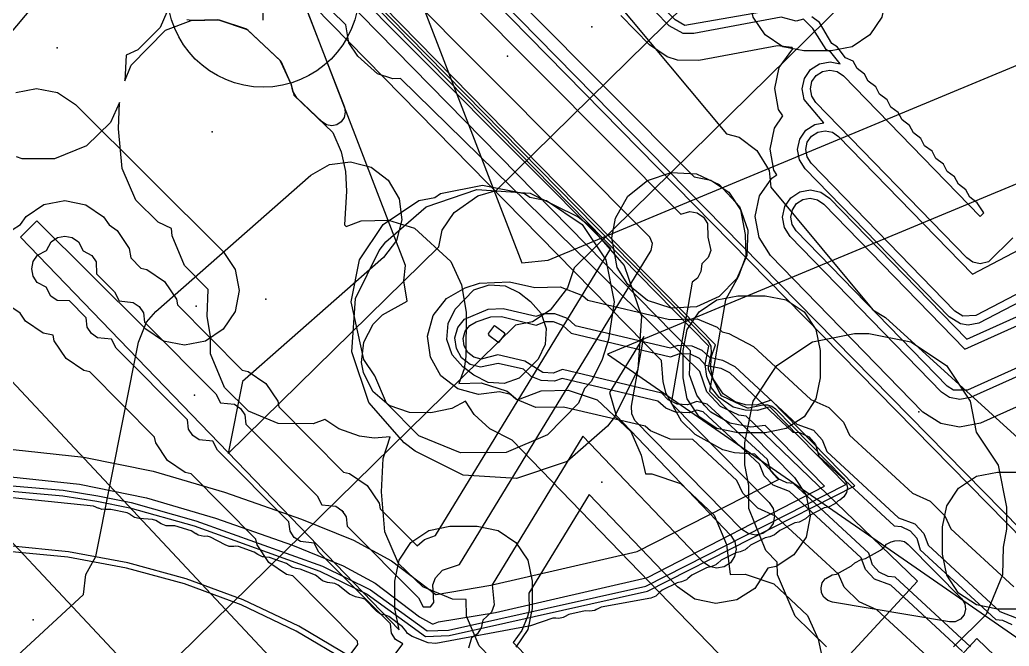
# Model space of a CAD drawing. Header units: metres. Extents: x -2677 to -840, y 169 to 1487.
# Drawn here: x -2091.17 to -2055.09, y 1019.73 to 1042.58 of the extents above; entities that cross this region are included whole.
import ezdxf

# ---------------------------------------------------------------- set-up
doc = ezdxf.new("R2010")
doc.units = ezdxf.units.M
for name, color, linetype in [('AI_GREENING_ALLOWED_ZONE', 4, 'Continuous'), ('AI_GREENING_EXCLUSIONS', 1, 'Continuous'), ('AI_GREENING_LAWN', 82, 'Continuous'), ('AI_GREENING_REJECTED', 6, 'Continuous'), ('AI_GREENING_TREES', 3, 'Continuous')]:
    doc.layers.add(name, color=color, linetype=linetype)

# ---------------------------------------------------------------- blocks, each defined once
blk = doc.blocks.new('AI_TREE')
for p, q in [((0, -0.3), (0, 0.3)), ((-0.3, 0), (0.3, 0))]:
    blk.add_line(p, q)
for radius in [1, 0.12]:
    blk.add_circle((0, 0), radius)

msp = doc.modelspace()

# ---------------------------------------------------------------- linework, layer by layer
at = {"layer": 'AI_GREENING_ALLOWED_ZONE'}
msp.add_lwpolyline([(-2080.915, 1043.498), (-2079.333, 1039.391), (-2079.3, 1039.202), (-2079.34, 1039.015), (-2079.447, 1038.856), (-2079.607, 1038.75), (-2079.794, 1038.711), (-2079.983, 1038.746), (-2080.144, 1038.85), (-2081.07, 1039.732), (-2081.211, 1039.977), (-2081.262, 1040.19), (-2081.277, 1040.234), (-2081.632, 1041.024), (-2081.688, 1041.102), (-2082.837, 1042.189), (-2082.928, 1042.244), (-2083.885, 1042.565), (-2083.97, 1042.578), (-2084.903, 1042.553), (-2085.082, 1042.581)], dxfattribs=at)
at = {"layer": 'AI_GREENING_EXCLUSIONS'}
for points in [[(-2044.987, 998.051), (-2073.213, 1027.242), (-2074.024, 1027.654), (-2074.604, 1028.176), (-2074.91, 1028.659), (-2075.416, 1028.399), (-2076.18, 1028.243), (-2076.961, 1028.255), (-2077.701, 1028.502), (-2078.291, 1029.013), (-2078.64, 1029.711), (-2078.705, 1030.078), (-2078.626, 1030.817), (-2078.282, 1031.477), (-2077.938, 1031.819), (-2077.04, 1032.308), (-2077.158, 1033.06), (-2077.106, 1033.609), (-2094.992, 1080.048)], [(-2044.987, 998.051), (-2073.213, 1027.242), (-2074.024, 1027.654), (-2074.604, 1028.176), (-2074.91, 1028.659), (-2075.416, 1028.399), (-2076.18, 1028.243), (-2076.961, 1028.255), (-2077.701, 1028.502), (-2078.291, 1029.013), (-2078.64, 1029.711), (-2078.705, 1030.078), (-2078.626, 1030.817), (-2078.282, 1031.477), (-2077.938, 1031.819), (-2077.04, 1032.308), (-2077.158, 1033.06), (-2077.106, 1033.609), (-2094.992, 1080.048)], [(-2090.14, 1078.579), (-2072.857, 1033.707), (-2071.897, 1033.813), (-2041.773, 1046.357)], [(-2090.14, 1078.579), (-2072.857, 1033.707), (-2071.897, 1033.813), (-2041.773, 1046.357)], [(-2092.037, 1025.426), (-2089.601, 1025.216), (-2088.361, 1025.021), (-2087.157, 1024.774), (-2084.812, 1024.113), (-2080.222, 1022.465), (-2078.5, 1021.626), (-2076.376, 1020.082), (-2075.505, 1020.112), (-2068.276, 1021.731), (-2060.714, 1025.571), (-2063.775, 1028.698), (-2064.309, 1028.524), (-2064.705, 1028.53), (-2065.086, 1028.641), (-2065.519, 1028.93), (-2065.88, 1029.474), (-2065.972, 1029.86), (-2065.961, 1030.252), (-2065.802, 1030.718), (-2093.259, 1058.711)], [(-2091.494, 1025.9), (-2088.996, 1025.634), (-2086.55, 1025.144), (-2084.037, 1024.398), (-2081.222, 1023.411), (-2079.378, 1022.663), (-2078.206, 1022.031), (-2076.592, 1020.796), (-2076.128, 1020.541), (-2076.083, 1020.546), (-2075.9, 1020.614), (-2073.817, 1020.959), (-2068.278, 1022.233), (-2061.826, 1025.563), (-2063.993, 1027.777), (-2064.51, 1027.719), (-2065.279, 1027.862), (-2065.969, 1028.267), (-2066.218, 1028.514), (-2066.48, 1028.888), (-2066.743, 1029.631), (-2066.715, 1030.507), (-2093.926, 1058.251)], [(-2092.033, 1025.626), (-2089.582, 1025.415), (-2088.321, 1025.217), (-2087.107, 1024.968), (-2084.75, 1024.303), (-2080.135, 1022.645), (-2078.382, 1021.788), (-2076.314, 1020.284), (-2075.53, 1020.311), (-2068.344, 1021.92), (-2061.048, 1025.626), (-2063.816, 1028.453), (-2064.268, 1028.328), (-2064.717, 1028.331), (-2065.15, 1028.451), (-2065.669, 1028.798), (-2065.943, 1029.148), (-2066.119, 1029.562), (-2066.179, 1030.007), (-2066.042, 1030.677), (-2093.351, 1058.52)], [(-2087.995, 1057.652), (-2031.112, 999.707)], [(-2087.852, 1057.792), (-2030.968, 999.846)], [(-2091.403, 1026.896), (-2088.838, 1026.622), (-2086.305, 1026.113), (-2083.706, 1025.342), (-2080.891, 1024.355), (-2079.001, 1023.589), (-2077.618, 1022.839), (-2076, 1021.613), (-2075.989, 1021.616), (-2073.986, 1021.949), (-2068.658, 1023.182), (-2063.478, 1025.821), (-2064.366, 1026.728), (-2065.104, 1026.782), (-2065.533, 1026.895), (-2066.539, 1027.445), (-2067.036, 1027.94), (-2067.593, 1028.942), (-2067.709, 1029.371), (-2067.763, 1030.148), (-2094.376, 1057.282)], [(-2087.899, 1056.434), (-2067.06, 1035.492), (-2066.734, 1035.583), (-2066.466, 1035.529), (-2066.239, 1035.376), (-2066.088, 1035.149), (-2066.082, 1034.649), (-2065.972, 1034.161), (-2066.066, 1033.904), (-2066.303, 1033.679), (-2066.329, 1033.397), (-2066.458, 1033.156), (-2066.647, 1033.001), (-2067.418, 1028.595), (-2063.843, 1024.972), (-2063.693, 1024.744), (-2063.642, 1024.476), (-2063.697, 1024.208), (-2063.85, 1023.982), (-2064.078, 1023.832), (-2064.346, 1023.781), (-2064.614, 1023.836), (-2064.84, 1023.989), (-2068.743, 1027.958), (-2068.853, 1028.208), (-2068.859, 1028.481), (-2068.415, 1031.019), (-2069.664, 1028.975), (-2069.42, 1028.142), (-2065.235, 1023.762), (-2065.089, 1023.531), (-2065.042, 1023.262), (-2065.101, 1022.996), (-2065.258, 1022.772), (-2065.489, 1022.626), (-2065.758, 1022.578), (-2066.024, 1022.638), (-2066.248, 1022.795), (-2070.634, 1027.387), (-2073.945, 1021.968), (-2073.872, 1021.231), (-2073.966, 1020.974), (-2074.289, 1020.679), (-2074.342, 1020.399), (-2074.494, 1020.171), (-2074.697, 1020.035), (-2074.803, 1019.653)], [(-2098.34, 1012.844), (-2088.85, 1021.61), (-2088.761, 1022.345), (-2088.391, 1023), (-2086.842, 1030.821), (-2086.544, 1031.542), (-2086.201, 1031.934), (-2080.552, 1036.905), (-2079.877, 1037.296), (-2079.104, 1037.399), (-2078.35, 1037.199), (-2077.73, 1036.725), (-2077.338, 1036.05), (-2077.235, 1035.276), (-2077.436, 1034.522), (-2077.91, 1033.902), (-2083.05, 1029.379), (-2083.569, 1026.755), (-2075.893, 1034.293), (-2075.766, 1034.901), (-2075.327, 1035.546), (-2074.465, 1036.158), (-2073.799, 1036.349), (-2053.924, 1055.896)], [(-2081.359, 1014.216), (-2077.195, 1019.81), (-2077.466, 1019.972), (-2077.617, 1020.199), (-2077.655, 1020.538), (-2080.259, 1023.159), (-2080.429, 1023.485), (-2080.936, 1023.54), (-2081.162, 1023.692), (-2081.313, 1023.92), (-2081.351, 1024.259), (-2083.955, 1026.88), (-2084.126, 1027.205), (-2084.632, 1027.26), (-2084.859, 1027.413), (-2085.01, 1027.64), (-2085.048, 1027.979), (-2087.652, 1030.6), (-2087.822, 1030.926), (-2088.329, 1030.981), (-2088.555, 1031.134), (-2088.706, 1031.361), (-2088.744, 1031.7), (-2089.36, 1032.32), (-2089.805, 1032.34), (-2090.032, 1032.493), (-2090.202, 1032.822), (-2090.53, 1032.996), (-2090.681, 1033.224), (-2090.733, 1033.492), (-2090.678, 1033.759), (-2090.525, 1033.986), (-2090.195, 1034.156), (-2090.022, 1034.483), (-2089.794, 1034.633), (-2089.526, 1034.685), (-2089.259, 1034.631), (-2089.032, 1034.478), (-2088.862, 1034.149), (-2088.535, 1033.976), (-2088.385, 1033.748), (-2088.368, 1033.308), (-2087.716, 1032.651), (-2087.546, 1032.325), (-2087.039, 1032.27), (-2086.812, 1032.118), (-2086.661, 1031.89), (-2086.623, 1031.551), (-2084.019, 1028.93), (-2083.849, 1028.605), (-2083.343, 1028.55), (-2083.116, 1028.397), (-2082.965, 1028.17), (-2082.927, 1027.831), (-2080.323, 1025.21), (-2080.153, 1024.884), (-2079.646, 1024.829), (-2079.42, 1024.676), (-2079.269, 1024.449), (-2079.23, 1024.11), (-2076.626, 1021.489), (-2076.456, 1021.163), (-2076.192, 1021.157), (-2076.068, 1021.324), (-2076.108, 1021.969), (-2076.014, 1022.226), (-2075.75, 1022.5), (-2075.135, 1022.705), (-2068.14, 1034.155), (-2068.098, 1034.411), (-2068.198, 1034.651), (-2089.199, 1055.756)], [(-2085.2, 1055.565), (-2066.579, 1036.852), (-2065.966, 1036.729), (-2065.318, 1036.293), (-2064.886, 1035.643), (-2064.719, 1034.739), (-2064.688, 1033.959), (-2064.957, 1033.227), (-2065.44, 1032.356), (-2066.022, 1029.031), (-2062.918, 1025.885), (-2062.489, 1025.234), (-2062.342, 1024.467), (-2062.499, 1023.703), (-2062.937, 1023.057), (-2063.589, 1022.628), (-2063.89, 1022.57), (-2064.36, 1021.832), (-2065.019, 1021.413), (-2065.787, 1021.279), (-2066.549, 1021.448), (-2067.188, 1021.897), (-2070.406, 1025.266), (-2072.61, 1021.66), (-2072.588, 1021.029), (-2072.65, 1020.812), (-2072.857, 1020.297), (-2073.172, 1019.856), (-2071.973, 1018.632)], [(-2091.44, 1034.909), (-2091.137, 1035.11), (-2090.937, 1035.406), (-2090.286, 1035.837), (-2089.52, 1035.985), (-2088.755, 1035.829), (-2088.109, 1035.393), (-2087.91, 1035.092), (-2087.612, 1034.891), (-2087.181, 1034.24), (-2087.113, 1033.889), (-2086.758, 1033.514), (-2086.538, 1033.47), (-2085.89, 1033.034), (-2085.459, 1032.384), (-2085.42, 1032.185), (-2083.062, 1029.794), (-2082.841, 1029.749), (-2082.194, 1029.313), (-2081.762, 1028.663), (-2081.723, 1028.464), (-2079.366, 1026.073), (-2079.145, 1026.028), (-2078.497, 1025.593), (-2078.066, 1024.942), (-2078.027, 1024.743), (-2076.678, 1023.386), (-2076.416, 1023.616), (-2076.015, 1023.759), (-2069.615, 1034.233), (-2089.789, 1054.506)], [(-2051.118, 1053.045), (-2070.958, 1033.533), (-2071.192, 1032.795), (-2071.825, 1031.98), (-2072.478, 1031.553), (-2073.093, 1031.436), (-2085.389, 1019.363), (-2095.586, 1009.943), (-2095.843, 1009.212), (-2096.501, 1008.417), (-2097.166, 1008.01), (-2097.785, 1007.912), (-2107.926, 998.545), (-2117.997, 988.844), (-2118.239, 988.108), (-2118.88, 987.3), (-2119.536, 986.879), (-2120.153, 986.768), (-2130.207, 977.084)], [(-2061.759, 1018.485), (-2058.43, 1022.095), (-2064.683, 1028.121), (-2064.943, 1028.154), (-2065.619, 1028.47), (-2066.114, 1029.009), (-2066.373, 1029.752), (-2077.28, 1040.434), (-2077.568, 1040.418), (-2078.121, 1040.611), (-2078.838, 1041.251), (-2079.168, 1041.735), (-2079.274, 1042.387), (-2089.913, 1052.807)], [(-2085.557, 1043.43), (-2086.049, 1042.29), (-2086.86, 1041.479), (-2087.284, 1041.287), (-2087.341, 1040.35), (-2087.111, 1040.923), (-2085.852, 1042.202), (-2084.921, 1042.552), (-2083.927, 1042.579), (-2082.877, 1042.227), (-2081.653, 1041.068), (-2081.267, 1040.212), (-2081.176, 1039.833), (-2079.747, 1038.471), (-2079.447, 1037.761), (-2079.292, 1037.042), (-2079.253, 1036.325), (-2079.33, 1035.093), (-2079.271, 1035.037), (-2078.721, 1035.244), (-2077.727, 1035.271), (-2076.778, 1034.971), (-2075.453, 1033.76), (-2075.067, 1032.904), (-2074.885, 1031.915), (-2074.902, 1030.294), (-2074.967, 1029.842), (-2075.159, 1029.307), (-2074.343, 1029.329), (-2073.394, 1029.029), (-2073.016, 1028.715), (-2072.16, 1029.037), (-2071.166, 1029.064), (-2070.116, 1028.712), (-2068.892, 1027.553), (-2068.506, 1026.697), (-2068.357, 1026.01), (-2068.121, 1026.017), (-2067.071, 1025.665), (-2065.847, 1024.506), (-2065.4, 1023.431), (-2065.27, 1022.339), (-2064.721, 1022.354), (-2063.671, 1022.002), (-2062.447, 1020.843), (-2062.061, 1019.987), (-2061.925, 1019.365)], [(-2069.537, 1043.392), (-2065.397, 1038.411), (-2064.934, 1038.296), (-2064.297, 1037.81), (-2063.841, 1037.082), (-2063.787, 1036.475), (-2060.065, 1031.997), (-2059.604, 1031.72), (-2054.358, 1026.955)], [(-2052.194, 1033.594), (-2056.199, 1031.506), (-2056.583, 1031.435), (-2056.867, 1031.481), (-2057.285, 1031.738), (-2062.529, 1037.135), (-2062.741, 1037.463), (-2062.811, 1037.847), (-2062.73, 1038.228), (-2062.508, 1038.55), (-2062.181, 1038.762), (-2061.846, 1038.823), (-2062.567, 1039.675), (-2062.638, 1040.059), (-2062.556, 1040.44), (-2062.335, 1040.762), (-2062.007, 1040.974), (-2061.623, 1041.044), (-2061.251, 1040.965), (-2061.589, 1041.392), (-2061.759, 1041.495), (-2062.254, 1042.264), (-2062.594, 1042.599), (-2062.854, 1042.53), (-2063.401, 1042.674), (-2066.587, 1042.076), (-2066.977, 1042.08), (-2067.489, 1042.362), (-2068.532, 1043.435)], [(-2063.356, 1042.988), (-2066.916, 1042.374), (-2067.274, 1042.571), (-2068.317, 1043.644)], [(-2039.065, 1042.923), (-2039.707, 1042.504), (-2041.015, 1041.984), (-2041.291, 1041.748), (-2042.033, 1041.508), (-2042.81, 1041.433), (-2043.071, 1041.483), (-2069.741, 1030.377), (-2051.849, 1017.983), (-2050.961, 1017.749), (-2050.286, 1017.358), (-2050.064, 1017.069), (-2048.905, 1016.292), (-2048.435, 1015.852), (-2047.583, 1014.749), (-2047.281, 1014.548), (-2046.845, 1013.901), (-2046.56, 1013.174), (-2046.491, 1012.695), (-2046.665, 1011.875), (-2039.813, 998.507), (-2029.345, 990.029)], [(-2039.065, 1042.923), (-2039.707, 1042.504), (-2041.015, 1041.984), (-2041.291, 1041.748), (-2042.033, 1041.508), (-2042.81, 1041.433), (-2043.071, 1041.483), (-2069.741, 1030.377), (-2051.849, 1017.983), (-2050.961, 1017.749), (-2050.286, 1017.358), (-2050.064, 1017.069), (-2048.905, 1016.292), (-2048.435, 1015.852), (-2047.583, 1014.749), (-2047.281, 1014.548), (-2046.845, 1013.901), (-2046.56, 1013.174), (-2046.491, 1012.695), (-2046.665, 1011.875), (-2039.813, 998.507), (-2029.345, 990.029)], [(-2049.853, 1030.684), (-2056.131, 1027.863), (-2056.898, 1027.722), (-2057.579, 1027.852), (-2058.241, 1028.266), (-2063.789, 1033.975), (-2064.213, 1034.63), (-2064.354, 1035.397), (-2064.191, 1036.16), (-2063.748, 1036.803), (-2063.56, 1036.924), (-2063.67, 1037.094), (-2063.811, 1037.861), (-2063.648, 1038.624), (-2063.342, 1039.068), (-2063.497, 1039.306), (-2063.638, 1040.073), (-2063.474, 1040.836), (-2062.975, 1041.515), (-2063.006, 1041.561), (-2063.536, 1041.631), (-2066.402, 1041.093), (-2067.183, 1041.101), (-2067.564, 1041.222), (-2068.206, 1041.665), (-2069.249, 1042.739)], [(-2054.956, 1034.623), (-2055.839, 1033.743), (-2056.143, 1033.678), (-2056.41, 1033.735), (-2056.635, 1033.89), (-2062.14, 1039.557), (-2062.288, 1039.786), (-2062.338, 1040.055), (-2062.281, 1040.322), (-2062.126, 1040.546), (-2061.896, 1040.695), (-2061.628, 1040.744), (-2061.361, 1040.687), (-2061.136, 1040.532), (-2056.146, 1035.396), (-2056.016, 1035.538), (-2056.257, 1035.904), (-2056.53, 1036.108), (-2056.668, 1036.373), (-2056.941, 1036.577), (-2057.079, 1036.843), (-2057.35, 1037.045), (-2057.49, 1037.312), (-2057.762, 1037.515), (-2057.901, 1037.782), (-2058.173, 1037.984), (-2058.312, 1038.251), (-2058.584, 1038.454), (-2058.723, 1038.721), (-2058.995, 1038.923), (-2059.134, 1039.19), (-2059.406, 1039.393), (-2059.545, 1039.659), (-2059.817, 1039.862), (-2059.956, 1040.129), (-2060.228, 1040.332), (-2060.367, 1040.598), (-2060.639, 1040.801), (-2060.778, 1041.068), (-2061.065, 1041.194), (-2061.357, 1041.596), (-2061.557, 1041.717), (-2062.011, 1042.476), (-2062.283, 1042.679)], [(-2091.317, 1039.919), (-2090.552, 1040.072), (-2089.787, 1039.921), (-2089.137, 1039.488), (-2083.752, 1034.12), (-2083.317, 1033.472), (-2083.164, 1032.706), (-2083.315, 1031.941), (-2083.747, 1031.291), (-2084.395, 1030.857), (-2085.16, 1030.703), (-2085.926, 1030.854), (-2086.576, 1031.287), (-2090.547, 1035.246), (-2091.147, 1034.647), (-2077.332, 1020.326), (-2077.49, 1021.1), (-2077.49, 1022.1), (-2077.338, 1022.865), (-2076.904, 1023.514), (-2076.255, 1023.948), (-2075.49, 1024.1), (-2074.49, 1024.1), (-2073.725, 1023.948), (-2073.076, 1023.514), (-2072.642, 1022.865), (-2072.49, 1022.1), (-2072.49, 1021.1), (-2072.642, 1020.335), (-2073.076, 1019.686)], [(-2073.565, 1018.859), (-2074.42, 1019.736), (-2074.873, 1020.82), (-2074.89, 1021.424), (-2075.392, 1021.441), (-2076.476, 1021.894), (-2077.353, 1022.749), (-2077.851, 1023.9), (-2077.984, 1025.353), (-2077.916, 1026.575), (-2077.661, 1027.366), (-2078.243, 1027.314), (-2078.776, 1027.383), (-2079.535, 1027.65), (-2080.043, 1027.997), (-2080.472, 1027.835), (-2081.741, 1027.852), (-2082.825, 1028.305), (-2083.702, 1029.16), (-2084.217, 1030.392), (-2084.217, 1031.021), (-2084.333, 1031.764), (-2084.299, 1032.733), (-2085.162, 1033.615), (-2085.615, 1034.699), (-2085.632, 1034.965), (-2086.127, 1035.189), (-2086.937, 1035.999), (-2087.435, 1037.15), (-2087.568, 1038.603), (-2087.535, 1039.563), (-2087.856, 1038.835), (-2088.733, 1037.98), (-2089.898, 1037.51), (-2091.086, 1037.51), (-2091.283, 1037.575)], [(-2052.242, 1033.907), (-2056.31, 1031.785), (-2056.777, 1031.767), (-2057.07, 1031.947), (-2062.313, 1037.344), (-2062.462, 1037.574), (-2062.511, 1037.842), (-2062.454, 1038.109), (-2062.299, 1038.334), (-2062.07, 1038.483), (-2061.801, 1038.532), (-2061.534, 1038.475), (-2061.309, 1038.32), (-2056.43, 1033.297), (-2054.227, 1034.449)], [(-2049.967, 1031.73), (-2056.5, 1028.793), (-2056.884, 1028.722), (-2057.265, 1028.804), (-2057.555, 1028.994), (-2063.072, 1034.671), (-2063.284, 1034.999), (-2063.354, 1035.383), (-2063.273, 1035.764), (-2063.051, 1036.086), (-2062.724, 1036.298), (-2062.34, 1036.368), (-2061.959, 1036.286), (-2061.637, 1036.065), (-2056.64, 1030.921), (-2050.855, 1033.523)], [(-2049.997, 1032.045), (-2056.611, 1029.071), (-2057.118, 1029.068), (-2057.349, 1029.212), (-2062.857, 1034.88), (-2063.005, 1035.11), (-2063.055, 1035.378), (-2062.997, 1035.645), (-2062.842, 1035.87), (-2062.613, 1036.019), (-2062.344, 1036.068), (-2062.077, 1036.011), (-2061.853, 1035.856), (-2056.709, 1030.562), (-2050.571, 1033.322)], [(-2095.219, 1033.395), (-2081.18, 1018.399), (-2080.542, 1018.251), (-2079.908, 1017.796), (-2079.293, 1016.918), (-2079.186, 1016.27), (-2063.788, 999.821), (-2062.926, 999.644), (-2062.313, 999.209), (-2058.63, 998.072), (-2057.944, 997.7), (-2052.401, 992.247), (-2051.962, 991.602), (-2051.805, 990.837), (-2051.951, 990.071), (-2052.38, 989.419), (-2053.063, 988.973), (-2040.938, 976.674)], [(-2057.618, 1018.933), (-2059.912, 1021.054), (-2060.562, 1021.346), (-2061.102, 1021.886), (-2061.318, 1022.353), (-2063.612, 1024.474), (-2064.261, 1024.766), (-2064.801, 1025.306), (-2065.017, 1025.773), (-2066.627, 1027.261), (-2067.451, 1027.281), (-2068.174, 1027.583), (-2068.365, 1027.749), (-2071.339, 1028.45), (-2072.355, 1028.438), (-2073.077, 1028.74), (-2073.269, 1028.905), (-2073.677, 1029.002), (-2074.441, 1028.905), (-2075.194, 1029.111), (-2075.81, 1029.589), (-2076.197, 1030.267), (-2076.295, 1031.041), (-2076.089, 1031.794), (-2075.611, 1032.41), (-2075.611, 1032.41), (-2074.933, 1032.797), (-2074.401, 1032.975), (-2073.308, 1033.024), (-2072.385, 1032.807), (-2071.466, 1032.839), (-2070.647, 1032.517), (-2070.455, 1032.351), (-2067.481, 1031.65), (-2066.465, 1031.663), (-2065.743, 1031.36), (-2065.551, 1031.195), (-2065.309, 1031.138), (-2064.41, 1030.66), (-2062.321, 1028.728), (-2061.672, 1028.436), (-2061.131, 1027.896), (-2060.916, 1027.429), (-2058.621, 1025.308), (-2057.972, 1025.016), (-2057.432, 1024.476), (-2057.216, 1024.009), (-2054.922, 1021.888)], [(-2082.14, 1015.344), (-2078.835, 1019.784), (-2078.858, 1019.905), (-2081.216, 1022.296), (-2081.437, 1022.34), (-2082.085, 1022.776), (-2082.516, 1023.426), (-2082.555, 1023.625), (-2084.913, 1026.016), (-2085.134, 1026.061), (-2085.781, 1026.497), (-2086.212, 1027.147), (-2086.251, 1027.346), (-2088.609, 1029.737), (-2088.83, 1029.782), (-2089.477, 1030.217), (-2089.909, 1030.868), (-2089.949, 1031.068), (-2090.309, 1031.141), (-2090.955, 1031.578), (-2091.155, 1031.879), (-2091.454, 1032.081)], [(-2056.791, 1019.532), (-2059.405, 1021.951), (-2060.003, 1022.175), (-2060.326, 1022.524), (-2060.491, 1022.952), (-2063.104, 1025.371), (-2063.702, 1025.595), (-2064.026, 1025.945), (-2064.19, 1026.372), (-2066.254, 1028.278), (-2066.482, 1028.337), (-2066.76, 1028.242), (-2067.253, 1028.261), (-2067.615, 1028.412), (-2067.898, 1028.67), (-2071.385, 1029.494), (-2071.664, 1029.398), (-2072.157, 1029.418), (-2072.518, 1029.569), (-2072.802, 1029.827), (-2073.72, 1030.039), (-2074.37, 1029.902), (-2074.747, 1030.005), (-2075.055, 1030.244), (-2075.249, 1030.583), (-2075.298, 1030.97), (-2075.195, 1031.347), (-2074.956, 1031.655), (-2074.956, 1031.655), (-2074.084, 1032.026), (-2073.538, 1032.051), (-2072.339, 1031.763), (-2072.06, 1031.859), (-2071.664, 1031.859), (-2071.206, 1031.688), (-2070.922, 1031.43), (-2067.435, 1030.606), (-2067.156, 1030.702), (-2066.663, 1030.682), (-2066.302, 1030.531), (-2066.018, 1030.274), (-2065.538, 1030.164), (-2065.089, 1029.925), (-2062.829, 1027.831), (-2062.231, 1027.607), (-2061.907, 1027.257), (-2061.742, 1026.829), (-2059.129, 1024.411), (-2058.531, 1024.187), (-2058.207, 1023.837), (-2058.043, 1023.409), (-2055.43, 1020.991), (-2054.831, 1020.766)], [(-2056.503, 1019.701), (-2059.254, 1022.245), (-2059.503, 1022.264), (-2059.835, 1022.424), (-2060.078, 1022.692), (-2060.203, 1023.121), (-2062.954, 1025.665), (-2063.202, 1025.684), (-2063.534, 1025.844), (-2063.777, 1026.112), (-2063.903, 1026.541), (-2066.108, 1028.552), (-2066.476, 1028.658), (-2066.82, 1028.536), (-2067.194, 1028.555), (-2067.526, 1028.715), (-2067.753, 1028.959), (-2071.38, 1029.815), (-2071.723, 1029.692), (-2072.098, 1029.712), (-2072.753, 1030.119), (-2073.735, 1030.351), (-2074.349, 1030.202), (-2074.613, 1030.274), (-2074.829, 1030.441), (-2074.964, 1030.678), (-2074.998, 1030.949), (-2074.926, 1031.213), (-2074.926, 1031.213), (-2074.759, 1031.429), (-2074.522, 1031.564), (-2073.989, 1031.742), (-2073.607, 1031.759), (-2072.344, 1031.442), (-2072.001, 1031.565), (-2071.723, 1031.565), (-2071.373, 1031.439), (-2071.067, 1031.141), (-2067.44, 1030.285), (-2067.097, 1030.408), (-2066.722, 1030.388), (-2066.39, 1030.229), (-2066.164, 1029.984), (-2065.607, 1029.872), (-2065.293, 1029.705), (-2062.979, 1027.537), (-2062.731, 1027.517), (-2062.398, 1027.358), (-2062.156, 1027.09), (-2062.03, 1026.661), (-2059.279, 1024.117), (-2059.031, 1024.097), (-2058.699, 1023.938), (-2058.456, 1023.669), (-2058.331, 1023.241), (-2055.58, 1020.697), (-2055.331, 1020.677), (-2054.999, 1020.518)], [(-2061.749, 1019.701), (-2062.893, 1020.824), (-2063.54, 1022.333), (-2063.556, 1022.794), (-2063.963, 1023.222), (-2064.583, 1024.744), (-2064.583, 1025.587), (-2064.732, 1026.337), (-2064.732, 1027.139), (-2064.428, 1028.67), (-2063.56, 1029.967), (-2063.56, 1029.967), (-2062.263, 1030.835), (-2060.732, 1031.139), (-2060.21, 1031.134), (-2058.679, 1030.83), (-2057.382, 1029.962), (-2056.514, 1028.665), (-2056.289, 1027.53), (-2055.487, 1026.331), (-2055.183, 1024.8), (-2055.183, 1023.994), (-2055.314, 1023.335), (-2055.33, 1022.333), (-2055.934, 1020.888), (-2057.121, 1019.701)], [(-2033.935, 963.037), (-2034.36, 963.691), (-2034.481, 964.35), (-2043.707, 973.927), (-2056.707, 986.967), (-2057.353, 987.097), (-2058.001, 987.532), (-2058.17, 987.787), (-2058.409, 987.946), (-2058.842, 988.595), (-2058.973, 989.252), (-2066.132, 996.473), (-2082.047, 1013.472), (-2082.688, 1013.621), (-2083.323, 1014.074), (-2083.486, 1014.334), (-2083.719, 1014.5), (-2084.134, 1015.161), (-2084.246, 1015.821), (-2097.275, 1029.739)], [(-2023.08, 963.349), (-2062.506, 1003.222), (-2062.664, 1003.469), (-2062.706, 1003.759), (-2062.502, 1004.353), (-2062.626, 1004.596), (-2065.802, 1007.768), (-2066.036, 1007.89), (-2066.621, 1007.715), (-2066.903, 1007.764), (-2067.142, 1007.923), (-2076.066, 1016.851), (-2077.055, 1017.684), (-2079.153, 1019.135), (-2081.091, 1020.276), (-2083.099, 1021.23), (-2085.164, 1021.997), (-2087.274, 1022.578), (-2089.416, 1022.974), (-2091.578, 1023.183)], [(-2022.976, 963.52), (-2062.364, 1003.362), (-2062.507, 1003.746), (-2062.3, 1004.365), (-2062.472, 1004.724), (-2065.673, 1007.922), (-2066.02, 1008.092), (-2066.627, 1007.915), (-2066.999, 1008.063), (-2075.933, 1017), (-2076.969, 1017.872), (-2079.043, 1019.302), (-2080.997, 1020.453), (-2083.021, 1021.414), (-2085.103, 1022.188), (-2087.23, 1022.773), (-2089.389, 1023.172), (-2091.567, 1023.383)], [(-2053.591, 1017.432), (-2056.269, 1020.013), (-2059.547, 1016.458), (-2059.63, 1015.846), (-2060.145, 1015.119), (-2060.706, 1014.72), (-2061.276, 1014.583), (-2064.212, 1011.399), (-2055.078, 1012.498)]]:
    msp.add_lwpolyline(points, dxfattribs=at)
for points in [[(-2060.815, 1041.592), (-2061.58, 1041.44), (-2062.58, 1041.44), (-2063.345, 1041.592), (-2063.994, 1042.026), (-2064.428, 1042.675), (-2064.58, 1043.44), (-2064.58, 1044.44), (-2064.428, 1045.205), (-2063.994, 1045.854), (-2063.345, 1046.288), (-2062.58, 1046.44), (-2061.58, 1046.44), (-2060.815, 1046.288), (-2060.166, 1045.854), (-2059.732, 1045.205), (-2059.58, 1044.44), (-2059.58, 1043.44), (-2059.732, 1042.675), (-2060.166, 1042.026), (-2060.815, 1041.592)], [(-2064.658, 1033.982), (-2065.02, 1033.14), (-2065.662, 1032.486), (-2066.497, 1032.108), (-2067.411, 1032.058), (-2068.283, 1032.341), (-2068.993, 1032.919), (-2069.38, 1033.544), (-2069.581, 1034.622), (-2069.446, 1035.344), (-2068.993, 1036.141), (-2068.283, 1036.719), (-2067.411, 1037.002), (-2066.497, 1036.952), (-2065.662, 1036.574), (-2064.923, 1035.763), (-2064.624, 1034.897), (-2064.658, 1033.982)], [(-2072.765, 1036.235), (-2072.566, 1036.101), (-2071.963, 1035.982), (-2070.666, 1035.114), (-2069.798, 1033.817), (-2069.494, 1032.286), (-2069.701, 1030.915), (-2069.927, 1030.19), (-2070.32, 1029.4), (-2070.572, 1029.13), (-2070.799, 1028.586), (-2071.922, 1027.442), (-2073.431, 1026.795), (-2075.092, 1026.779), (-2076.614, 1027.399), (-2077.801, 1028.586), (-2078.22, 1029.588), (-2078.623, 1030.19), (-2079.084, 1032.286), (-2078.78, 1033.817), (-2077.912, 1035.114), (-2076.615, 1035.982), (-2076.032, 1036.097), (-2075.827, 1036.235), (-2074.296, 1036.539), (-2072.765, 1036.235)], [(-2071.208, 1026.466), (-2073.056, 1025.841), (-2075.003, 1025.971), (-2076.751, 1026.836), (-2077.152, 1027.144), (-2078.436, 1028.613), (-2079.061, 1030.461), (-2078.931, 1032.408), (-2078.066, 1034.156), (-2077.822, 1034.473), (-2076.353, 1035.758), (-2074.505, 1036.382), (-2072.559, 1036.252), (-2070.81, 1035.387), (-2070.409, 1035.079), (-2069.125, 1033.61), (-2068.5, 1031.762), (-2068.63, 1029.816), (-2069.495, 1028.067), (-2069.739, 1027.75), (-2071.208, 1026.466)], [(-2074.092, 1029.351), (-2074.617, 1029.61), (-2075.018, 1029.918), (-2075.403, 1030.359), (-2075.59, 1030.913), (-2075.551, 1031.497), (-2075.292, 1032.022), (-2074.607, 1032.724), (-2074.053, 1032.912), (-2073.469, 1032.873), (-2072.944, 1032.613), (-2072.544, 1032.305), (-2072.158, 1031.864), (-2071.971, 1031.31), (-2072.01, 1030.726), (-2072.269, 1030.201), (-2072.954, 1029.499), (-2073.508, 1029.312), (-2074.092, 1029.351)], [(-2062.569, 1028.097), (-2063.218, 1027.663), (-2063.983, 1027.511), (-2064.983, 1027.511), (-2065.748, 1027.663), (-2066.397, 1028.097), (-2066.831, 1028.746), (-2066.983, 1029.511), (-2066.983, 1030.511), (-2066.831, 1031.276), (-2066.397, 1031.925), (-2065.748, 1032.359), (-2064.983, 1032.511), (-2063.983, 1032.511), (-2063.218, 1032.359), (-2062.569, 1031.925), (-2062.135, 1031.276), (-2061.983, 1030.511), (-2061.983, 1029.511), (-2062.135, 1028.746), (-2062.569, 1028.097)], [(-2053.106, 1021.666), (-2053.755, 1021.232), (-2054.52, 1021.08), (-2055.52, 1021.08), (-2056.285, 1021.232), (-2056.934, 1021.666), (-2057.368, 1022.315), (-2057.52, 1023.08), (-2057.52, 1024.08), (-2057.368, 1024.845), (-2056.934, 1025.494), (-2056.285, 1025.928), (-2055.52, 1026.08), (-2054.52, 1026.08), (-2053.755, 1025.928), (-2053.106, 1025.494), (-2052.672, 1024.845), (-2052.52, 1024.08), (-2052.52, 1023.08), (-2052.672, 1022.315), (-2053.106, 1021.666)]]:
    msp.add_lwpolyline(points, close=True, dxfattribs=at)
at = {"layer": 'AI_GREENING_LAWN'}
for points in [[(-2109.13, 1021.067), (-2085.219, 1049.59)], [(-2084.479, 1049.619), (-2066.095, 1030.874), (-2065.973, 1030.668), (-2065.961, 1030.429), (-2066.067, 1029.886), (-2066.068, 1029.848), (-2066.057, 1029.811), (-2065.63, 1028.915), (-2065.606, 1028.882), (-2065.572, 1028.858), (-2064.674, 1028.436), (-2064.637, 1028.425), (-2064.598, 1028.427), (-2064.069, 1028.532), (-2063.905, 1028.537), (-2063.748, 1028.488), (-2063.615, 1028.391), (-2061.134, 1025.857), (-2061.03, 1025.7), (-2060.991, 1025.517), (-2061.023, 1025.332), (-2061.121, 1025.171), (-2061.271, 1025.058), (-2061.323, 1025.033), (-2061.445, 1024.922), (-2061.681, 1024.803), (-2061.839, 1024.771), (-2062.397, 1024.487), (-2062.515, 1024.378), (-2062.754, 1024.257), (-2062.911, 1024.225), (-2063.449, 1023.953), (-2063.587, 1023.833), (-2063.591, 1023.838), (-2063.646, 1023.784), (-2063.822, 1023.712), (-2063.984, 1023.679), (-2064.521, 1023.407), (-2064.659, 1023.287), (-2064.663, 1023.292), (-2064.718, 1023.238), (-2064.894, 1023.166), (-2065.056, 1023.133), (-2065.593, 1022.861), (-2065.731, 1022.741), (-2065.735, 1022.746), (-2065.79, 1022.692), (-2065.966, 1022.62), (-2066.128, 1022.587), (-2066.665, 1022.315), (-2066.803, 1022.195), (-2066.807, 1022.2), (-2066.862, 1022.147), (-2067.038, 1022.074), (-2067.2, 1022.042), (-2067.739, 1021.769), (-2067.828, 1021.692), (-2067.836, 1021.68), (-2067.975, 1021.548), (-2068.153, 1021.478), (-2069.966, 1021.145), (-2070.142, 1021.06), (-2070.145, 1021.065), (-2070.203, 1021.032), (-2070.392, 1021.005), (-2070.557, 1021.014), (-2071.145, 1020.883), (-2071.308, 1020.801), (-2071.309, 1020.803), (-2071.356, 1020.774), (-2071.516, 1020.739), (-2071.62, 1020.75), (-2071.62, 1020.746), (-2071.693, 1020.755), (-2071.729, 1020.749), (-2072.54, 1020.475), (-2072.608, 1020.457), (-2075.998, 1019.827), (-2076.273, 1019.853), (-2076.859, 1020.084), (-2077.024, 1020.192), (-2077.093, 1020.291), (-2077.209, 1020.439), (-2077.715, 1020.807), (-2077.838, 1020.853), (-2077.844, 1020.853), (-2078.013, 1020.898), (-2078.156, 1020.999), (-2078.591, 1021.438), (-2078.62, 1021.46), (-2078.655, 1021.472), (-2078.923, 1021.522), (-2079.144, 1021.624), (-2079.56, 1021.958), (-2079.681, 1022.01), (-2079.952, 1022.047), (-2080.127, 1022.106), (-2080.269, 1022.224), (-2080.286, 1022.245), (-2080.383, 1022.316), (-2080.942, 1022.542), (-2081.089, 1022.559), (-2081.253, 1022.607), (-2081.391, 1022.708), (-2081.404, 1022.721), (-2081.437, 1022.739), (-2082.058, 1022.962), (-2082.242, 1022.98), (-2082.242, 1022.986), (-2082.317, 1022.989), (-2082.491, 1023.066), (-2082.626, 1023.16), (-2083.194, 1023.361), (-2083.314, 1023.372), (-2083.366, 1023.364), (-2083.528, 1023.365), (-2083.682, 1023.419), (-2084.21, 1023.706), (-2084.336, 1023.735), (-2084.446, 1023.731), (-2084.66, 1023.771), (-2084.746, 1023.832), (-2084.749, 1023.827), (-2084.917, 1023.934), (-2085.516, 1024.117), (-2085.715, 1024.122), (-2085.715, 1024.122), (-2085.824, 1024.117), (-2086.011, 1024.188), (-2086.209, 1024.313), (-2086.325, 1024.35), (-2086.815, 1024.382), (-2086.987, 1024.424), (-2087.133, 1024.523), (-2087.135, 1024.525), (-2087.255, 1024.589), (-2087.848, 1024.718), (-2088.038, 1024.71), (-2088.039, 1024.72), (-2088.172, 1024.712), (-2088.281, 1024.762), (-2088.285, 1024.754), (-2088.48, 1024.834), (-2092.393, 1025.235)]]:
    msp.add_lwpolyline(points, dxfattribs=at)
for points in [[(-2073.889, 1031.385), (-2074.073, 1031.146), (-2074.091, 1031.109), (-2074.064, 1031.077), (-2073.741, 1030.829), (-2073.704, 1030.81), (-2073.672, 1030.838), (-2073.488, 1031.077), (-2073.47, 1031.114), (-2073.497, 1031.146), (-2073.82, 1031.394), (-2073.857, 1031.413), (-2073.889, 1031.385)], [(-2060.838, 1022.656), (-2060.721, 1022.767), (-2060.486, 1022.894), (-2060.329, 1022.929), (-2059.777, 1023.225), (-2059.667, 1023.33), (-2059.562, 1023.448), (-2059.395, 1023.533), (-2059.262, 1023.57), (-2059.085, 1023.588), (-2058.913, 1023.543), (-2058.768, 1023.44), (-2056.823, 1021.453), (-2056.712, 1021.278), (-2056.682, 1021.072), (-2056.737, 1020.872), (-2056.87, 1020.712), (-2057.056, 1020.619), (-2057.264, 1020.611), (-2061.535, 1021.33), (-2061.707, 1021.393), (-2061.845, 1021.514), (-2061.93, 1021.676), (-2061.95, 1021.858), (-2061.904, 1022.035), (-2061.797, 1022.184), (-2061.782, 1022.199), (-2061.546, 1022.325), (-2061.389, 1022.36), (-2060.838, 1022.656)]]:
    msp.add_lwpolyline(points, close=True, dxfattribs=at)
at = {"layer": 'AI_GREENING_REJECTED'}
for p in [(-2070.31, 1042.32), (-2089.81, 1041.55), (-2073.38, 1041.25), (-2084.15, 1038.49), (-2082.19, 1032.38), (-2084.73, 1032.13), (-2084.8, 1028.88), (-2058.39, 1028.28), (-2069.95, 1025.71), (-2079.37, 1024.63), (-2090.68, 1020.69)]:
    msp.add_point(p, dxfattribs=at)

# ---------------------------------------------------------------- block references
at = {"layer": 'AI_GREENING_TREES', "xscale": 3.5, "yscale": 3.5}
msp.add_blockref('AI_TREE', (-2082.293, 1043.619), dxfattribs=at)

doc.saveas('drawing.dxf')
